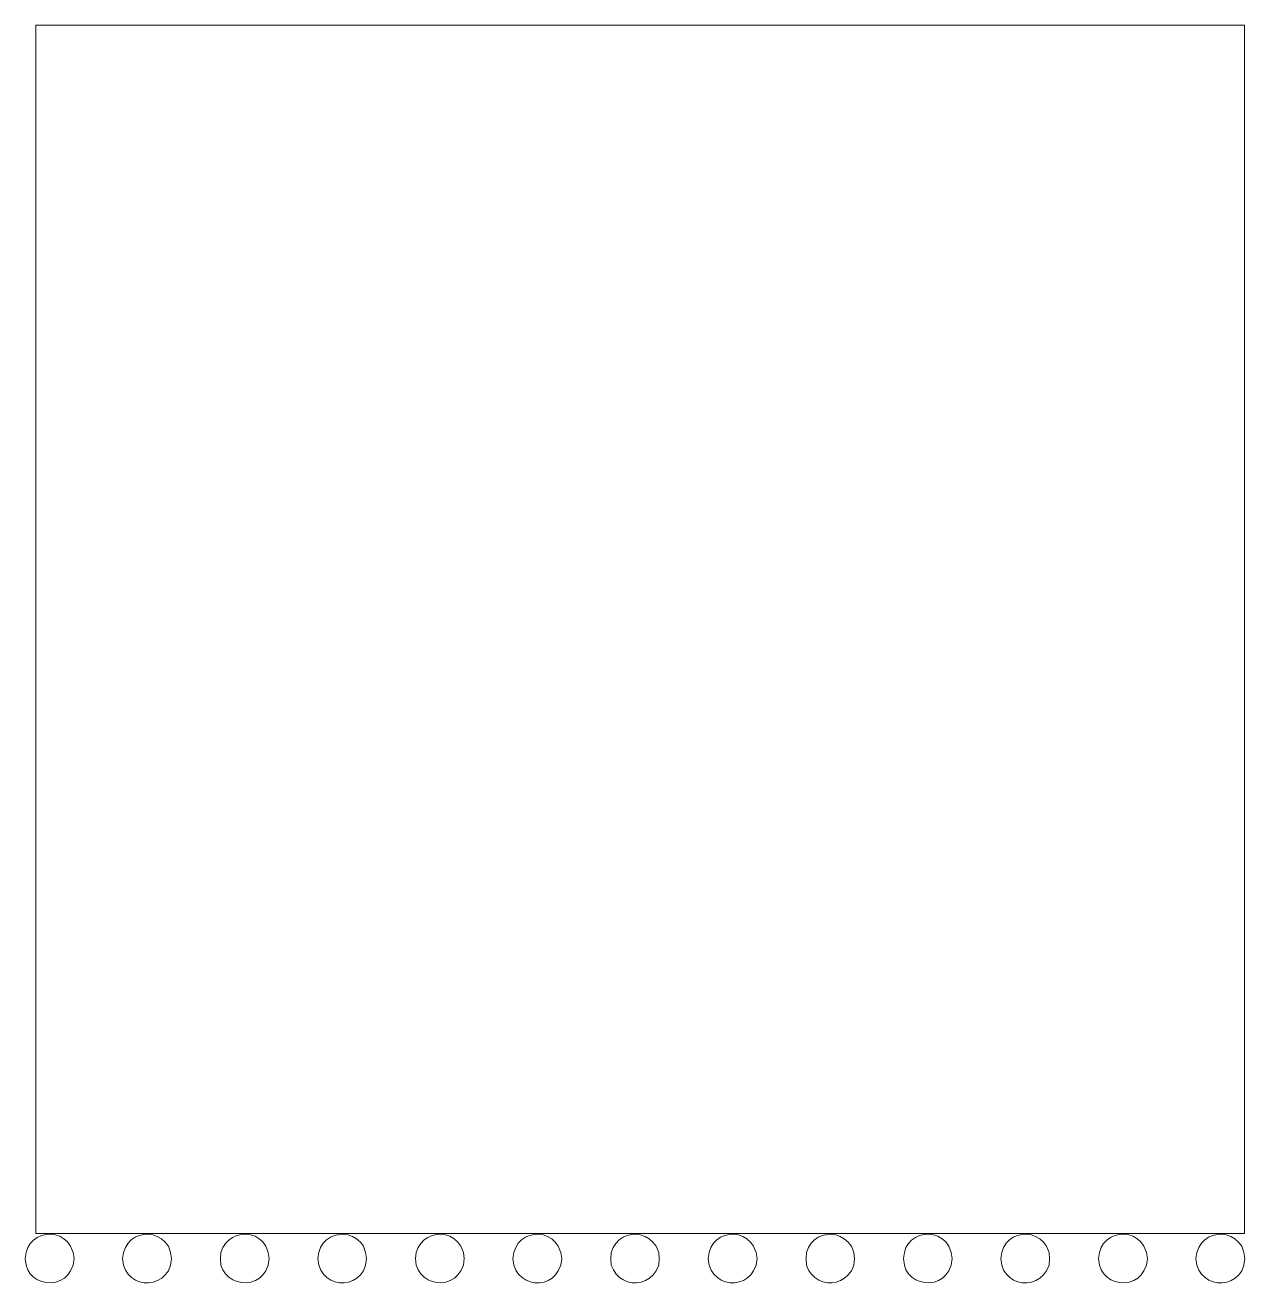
# Model space of a CAD drawing. Extents: x 0 to 242, y -13 to 199.
# Drawn here: x 80.8 to 143.8, y 73.8 to 138.8 of the extents above; entities that cross this region are included whole.
import ezdxf

# ---------------------------------------------------------------- set-up
doc = ezdxf.new("R2010")
doc.units = 0
doc.layers.add('GEOMETRY', color=7, linetype='Continuous')

msp = doc.modelspace()

# ---------------------------------------------------------------- linework, layer by layer
at = {"layer": 'GEOMETRY', "lineweight": 20}
msp.add_lwpolyline([(81.313, 138.832), (143.816, 138.832), (143.816, 76.328), (81.313, 76.328), (81.313, 138.832)], close=True, dxfattribs=at)
at = {"layer": 'GEOMETRY', "lineweight": 13}
for points in [[(83.289, 75.036), (83.237, 75.352), (83.105, 75.669), (82.95, 75.889), (82.762, 76.06), (82.549, 76.182), (82.318, 76.258), (82.078, 76.289), (81.837, 76.276), (81.602, 76.221), (81.383, 76.124), (81.186, 75.988), (81.019, 75.813), (80.892, 75.6), (80.812, 75.352), (80.759, 75.036), (80.812, 74.693), (80.894, 74.447), (81.024, 74.238), (81.195, 74.067), (81.398, 73.934), (81.623, 73.842), (81.863, 73.791), (82.107, 73.782), (82.348, 73.816), (82.578, 73.894), (82.786, 74.017), (82.964, 74.187), (83.105, 74.403), (83.237, 74.693), (83.289, 75.036)], [(88.325, 75.036), (88.272, 75.352), (88.166, 75.669), (88, 75.884), (87.807, 76.053), (87.593, 76.177), (87.365, 76.256), (87.129, 76.291), (86.893, 76.282), (86.663, 76.231), (86.446, 76.137), (86.249, 76.002), (86.079, 75.826), (85.942, 75.609), (85.846, 75.352), (85.794, 75.036), (85.846, 74.693), (85.947, 74.44), (86.088, 74.226), (86.261, 74.054), (86.461, 73.922), (86.68, 73.832), (86.912, 73.784), (87.148, 73.778), (87.383, 73.815), (87.609, 73.896), (87.82, 74.021), (88.008, 74.19), (88.166, 74.403), (88.272, 74.693), (88.325, 75.036)], [(93.385, 75.036), (93.332, 75.352), (93.201, 75.669), (93.045, 75.889), (92.858, 76.059), (92.647, 76.182), (92.419, 76.259), (92.183, 76.291), (91.944, 76.279), (91.711, 76.224), (91.49, 76.127), (91.29, 75.991), (91.117, 75.816), (90.978, 75.602), (90.881, 75.352), (90.855, 75.036), (90.881, 74.693), (90.976, 74.45), (91.115, 74.242), (91.29, 74.071), (91.495, 73.938), (91.72, 73.844), (91.958, 73.791), (92.2, 73.78), (92.439, 73.813), (92.667, 73.89), (92.875, 74.013), (93.056, 74.184), (93.201, 74.403), (93.332, 74.693), (93.385, 75.036)], [(98.421, 75.037), (98.369, 75.352), (98.263, 75.669), (98.097, 75.884), (97.904, 76.054), (97.69, 76.177), (97.462, 76.256), (97.227, 76.291), (96.99, 76.283), (96.761, 76.231), (96.544, 76.137), (96.347, 76.002), (96.176, 75.826), (96.039, 75.609), (95.943, 75.352), (95.891, 75.037), (95.943, 74.693), (96.045, 74.437), (96.188, 74.223), (96.363, 74.05), (96.564, 73.918), (96.784, 73.829), (97.016, 73.783), (97.252, 73.778), (97.486, 73.817), (97.711, 73.899), (97.92, 74.023), (98.107, 74.192), (98.263, 74.403), (98.369, 74.693), (98.421, 75.037)], [(103.457, 75.037), (103.43, 75.352), (103.298, 75.669), (103.134, 75.888), (102.943, 76.059), (102.73, 76.182), (102.504, 76.259), (102.269, 76.291), (102.034, 76.28), (101.804, 76.225), (101.587, 76.129), (101.389, 75.993), (101.217, 75.817), (101.078, 75.603), (100.979, 75.352), (100.952, 75.037), (100.979, 74.693), (101.079, 74.447), (101.221, 74.238), (101.396, 74.066), (101.597, 73.933), (101.817, 73.84), (102.05, 73.788), (102.287, 73.778), (102.522, 73.812), (102.748, 73.89), (102.957, 74.014), (103.143, 74.185), (103.298, 74.403), (103.43, 74.693), (103.457, 75.037)], [(108.517, 75.036), (108.464, 75.352), (108.332, 75.669), (108.178, 75.886), (107.993, 76.056), (107.783, 76.179), (107.556, 76.257), (107.32, 76.29), (107.083, 76.279), (106.851, 76.226), (106.632, 76.131), (106.434, 75.995), (106.264, 75.82), (106.13, 75.605), (106.038, 75.352), (105.987, 75.036), (106.038, 74.693), (106.139, 74.435), (106.283, 74.22), (106.46, 74.047), (106.665, 73.916), (106.889, 73.828), (107.123, 73.783), (107.362, 73.78), (107.596, 73.819), (107.817, 73.901), (108.019, 74.026), (108.193, 74.193), (108.332, 74.403), (108.464, 74.693), (108.517, 75.036)], [(113.552, 75.036), (113.526, 75.352), (113.394, 75.669), (113.226, 75.887), (113.033, 76.057), (112.82, 76.18), (112.593, 76.257), (112.36, 76.29), (112.127, 76.28), (111.9, 76.226), (111.685, 76.131), (111.488, 75.995), (111.317, 75.819), (111.177, 75.605), (111.074, 75.352), (111.047, 75.036), (111.074, 74.693), (111.183, 74.443), (111.328, 74.231), (111.503, 74.058), (111.702, 73.925), (111.919, 73.833), (112.147, 73.783), (112.38, 73.776), (112.611, 73.812), (112.835, 73.892), (113.044, 74.016), (113.233, 74.187), (113.394, 74.403), (113.526, 74.693), (113.552, 75.036)], [(118.614, 75.036), (118.562, 75.352), (118.428, 75.669), (118.274, 75.886), (118.088, 76.056), (117.879, 76.179), (117.653, 76.257), (117.417, 76.29), (117.18, 76.279), (116.948, 76.226), (116.73, 76.131), (116.532, 75.995), (116.361, 75.82), (116.227, 75.605), (116.135, 75.352), (116.083, 75.036), (116.135, 74.693), (116.237, 74.435), (116.381, 74.219), (116.559, 74.046), (116.763, 73.916), (116.987, 73.828), (117.221, 73.783), (117.459, 73.78), (117.692, 73.82), (117.914, 73.902), (118.115, 74.027), (118.289, 74.194), (118.428, 74.403), (118.562, 74.693), (118.614, 75.036)], [(123.649, 75.036), (123.622, 75.352), (123.491, 75.669), (123.32, 75.887), (123.124, 76.057), (122.91, 76.181), (122.683, 76.259), (122.451, 76.293), (122.218, 76.282), (121.992, 76.229), (121.778, 76.134), (121.583, 75.998), (121.412, 75.822), (121.272, 75.606), (121.17, 75.352), (121.145, 75.036), (121.17, 74.693), (121.28, 74.438), (121.426, 74.224), (121.602, 74.051), (121.802, 73.919), (122.02, 73.829), (122.248, 73.782), (122.481, 73.776), (122.712, 73.814), (122.936, 73.896), (123.144, 74.021), (123.331, 74.19), (123.491, 74.403), (123.622, 74.693), (123.649, 75.036)], [(128.711, 75.036), (128.659, 75.352), (128.526, 75.669), (128.371, 75.889), (128.183, 76.06), (127.97, 76.183), (127.739, 76.259), (127.499, 76.289), (127.257, 76.276), (127.023, 76.221), (126.803, 76.124), (126.606, 75.987), (126.44, 75.812), (126.313, 75.6), (126.233, 75.352), (126.18, 75.036), (126.233, 74.693), (126.314, 74.447), (126.445, 74.238), (126.616, 74.067), (126.818, 73.934), (127.044, 73.842), (127.283, 73.791), (127.528, 73.782), (127.769, 73.816), (127.998, 73.894), (128.207, 74.017), (128.385, 74.187), (128.526, 74.403), (128.659, 74.693), (128.711, 75.036)], [(133.746, 75.036), (133.719, 75.352), (133.588, 75.669), (133.423, 75.884), (133.23, 76.053), (133.016, 76.176), (132.787, 76.255), (132.551, 76.29), (132.315, 76.282), (132.085, 76.231), (131.867, 76.137), (131.67, 76.002), (131.5, 75.826), (131.363, 75.609), (131.267, 75.352), (131.214, 75.036), (131.267, 74.693), (131.367, 74.44), (131.508, 74.226), (131.681, 74.053), (131.881, 73.921), (132.1, 73.831), (132.331, 73.783), (132.567, 73.777), (132.802, 73.814), (133.029, 73.895), (133.24, 74.02), (133.428, 74.189), (133.588, 74.403), (133.719, 74.693), (133.746, 75.036)], [(138.806, 75.036), (138.753, 75.352), (138.622, 75.669), (138.467, 75.889), (138.279, 76.06), (138.066, 76.183), (137.835, 76.259), (137.595, 76.29), (137.353, 76.277), (137.119, 76.221), (136.899, 76.124), (136.702, 75.988), (136.536, 75.813), (136.409, 75.6), (136.328, 75.352), (136.276, 75.036), (136.328, 74.693), (136.41, 74.447), (136.541, 74.238), (136.713, 74.067), (136.915, 73.934), (137.141, 73.842), (137.38, 73.791), (137.625, 73.782), (137.866, 73.816), (138.095, 73.894), (138.303, 74.017), (138.482, 74.187), (138.622, 74.403), (138.753, 74.693), (138.806, 75.036)], [(143.841, 75.037), (143.788, 75.352), (143.683, 75.669), (143.518, 75.884), (143.324, 76.054), (143.11, 76.177), (142.882, 76.256), (142.647, 76.291), (142.411, 76.283), (142.181, 76.231), (141.965, 76.137), (141.768, 76.002), (141.598, 75.826), (141.461, 75.609), (141.363, 75.352), (141.312, 75.037), (141.363, 74.693), (141.466, 74.438), (141.608, 74.224), (141.782, 74.051), (141.983, 73.92), (142.202, 73.83), (142.434, 73.783), (142.67, 73.778), (142.905, 73.816), (143.13, 73.898), (143.34, 74.022), (143.527, 74.191), (143.683, 74.403), (143.788, 74.693), (143.841, 75.037)]]:
    msp.add_lwpolyline(points, close=True, dxfattribs=at)

doc.saveas('drawing.dxf')
